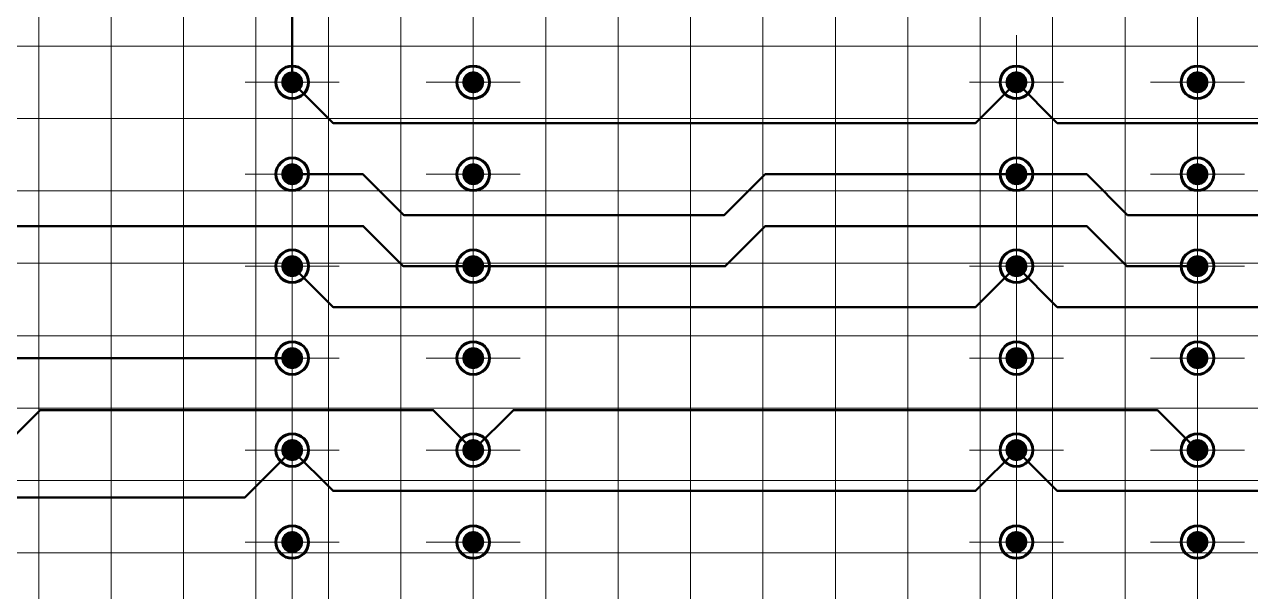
# Model space of a CAD drawing. Extents: x 260 to 1101, y 70 to 664.
# Drawn here: x 933.4 to 1001.1, y 420.7 to 452 of the extents above; entities that cross this region are included whole.
import ezdxf

# ---------------------------------------------------------------- set-up
doc = ezdxf.new("R2010")
doc.units = 0
doc.header["$MEASUREMENT"] = 0
doc.layers.add('PDF _Геометрия', color=7, linetype='CONTINUOUS')
doc.layers.add('PDF _Сплошная заливка', color=7, linetype='CONTINUOUS')

msp = doc.modelspace()

# ---------------------------------------------------------------- hatches: boundary and pattern name
at = {"layer": 'PDF _Сплошная заливка', "true_color": 0xffffff, "transparency": 33554559}
for points in [[(948.224, 449.398), (947.99, 449.351), (947.791, 449.219), (947.659, 449.02), (947.612, 448.786), (948.224, 448.786)], [(947.612, 448.786), (947.659, 448.552), (947.791, 448.354), (947.99, 448.221), (948.224, 448.175), (948.224, 448.786)], [(958.22, 449.398), (957.986, 449.351), (957.788, 449.219), (957.655, 449.02), (957.609, 448.786), (958.22, 448.786)], [(957.609, 448.786), (957.655, 448.552), (957.788, 448.354), (957.986, 448.221), (958.22, 448.175), (958.22, 448.786)], [(988.21, 449.398), (987.976, 449.351), (987.777, 449.219), (987.645, 449.02), (987.598, 448.786), (988.21, 448.786)], [(987.598, 448.786), (987.645, 448.552), (987.777, 448.354), (987.976, 448.221), (988.21, 448.175), (988.21, 448.786)], [(998.206, 449.398), (997.972, 449.351), (997.774, 449.219), (997.641, 449.02), (997.595, 448.786), (998.206, 448.786)], [(997.595, 448.786), (997.641, 448.552), (997.774, 448.354), (997.972, 448.221), (998.206, 448.175), (998.206, 448.786)], [(948.224, 444.318), (947.99, 444.271), (947.791, 444.139), (947.659, 443.94), (947.612, 443.706), (948.224, 443.706)], [(958.22, 444.318), (957.986, 444.271), (957.788, 444.139), (957.655, 443.94), (957.609, 443.706), (958.22, 443.706)], [(988.21, 444.318), (987.976, 444.271), (987.777, 444.139), (987.645, 443.94), (987.598, 443.706), (988.21, 443.706)], [(998.206, 444.318), (997.972, 444.271), (997.774, 444.139), (997.641, 443.94), (997.595, 443.706), (998.206, 443.706)], [(947.612, 443.706), (947.659, 443.472), (947.791, 443.274), (947.99, 443.141), (948.224, 443.095), (948.224, 443.706)], [(957.609, 443.706), (957.655, 443.472), (957.788, 443.274), (957.986, 443.141), (958.22, 443.095), (958.22, 443.706)], [(987.598, 443.706), (987.645, 443.472), (987.777, 443.274), (987.976, 443.141), (988.21, 443.095), (988.21, 443.706)], [(997.595, 443.706), (997.641, 443.472), (997.774, 443.274), (997.972, 443.141), (998.206, 443.095), (998.206, 443.706)], [(948.224, 439.238), (947.99, 439.191), (947.791, 439.059), (947.659, 438.86), (947.612, 438.626), (948.224, 438.626)], [(947.612, 438.626), (947.659, 438.392), (947.791, 438.194), (947.99, 438.061), (948.224, 438.015), (948.224, 438.626)], [(958.22, 439.238), (957.986, 439.191), (957.788, 439.059), (957.655, 438.86), (957.609, 438.626), (958.22, 438.626)], [(957.609, 438.626), (957.655, 438.392), (957.788, 438.194), (957.986, 438.061), (958.22, 438.015), (958.22, 438.626)], [(988.21, 439.238), (987.976, 439.191), (987.777, 439.059), (987.645, 438.86), (987.598, 438.626), (988.21, 438.626)], [(987.598, 438.626), (987.645, 438.392), (987.777, 438.194), (987.976, 438.061), (988.21, 438.015), (988.21, 438.626)], [(998.206, 439.238), (997.972, 439.191), (997.774, 439.059), (997.641, 438.86), (997.595, 438.626), (998.206, 438.626)], [(997.595, 438.626), (997.641, 438.392), (997.774, 438.194), (997.972, 438.061), (998.206, 438.015), (998.206, 438.626)], [(948.224, 434.158), (947.99, 434.111), (947.791, 433.979), (947.659, 433.78), (947.612, 433.546), (948.224, 433.546)], [(958.22, 434.158), (957.986, 434.111), (957.788, 433.979), (957.655, 433.78), (957.609, 433.546), (958.22, 433.546)], [(988.21, 434.158), (987.976, 434.111), (987.777, 433.979), (987.645, 433.78), (987.598, 433.546), (988.21, 433.546)], [(998.206, 434.158), (997.972, 434.111), (997.774, 433.979), (997.641, 433.78), (997.595, 433.546), (998.206, 433.546)], [(947.612, 433.546), (947.659, 433.312), (947.791, 433.114), (947.99, 432.981), (948.224, 432.935), (948.224, 433.546)], [(957.609, 433.546), (957.655, 433.312), (957.788, 433.114), (957.986, 432.981), (958.22, 432.935), (958.22, 433.546)], [(987.598, 433.546), (987.645, 433.312), (987.777, 433.114), (987.976, 432.981), (988.21, 432.935), (988.21, 433.546)], [(997.595, 433.546), (997.641, 433.312), (997.774, 433.114), (997.972, 432.981), (998.206, 432.935), (998.206, 433.546)], [(948.224, 429.078), (947.99, 429.031), (947.791, 428.899), (947.659, 428.7), (947.612, 428.466), (948.224, 428.466)], [(958.22, 429.078), (957.986, 429.031), (957.788, 428.899), (957.655, 428.7), (957.609, 428.466), (958.22, 428.466)], [(988.21, 429.078), (987.976, 429.031), (987.777, 428.899), (987.645, 428.7), (987.598, 428.466), (988.21, 428.466)], [(998.206, 429.078), (997.972, 429.031), (997.774, 428.899), (997.641, 428.7), (997.595, 428.466), (998.206, 428.466)], [(947.612, 428.466), (947.659, 428.232), (947.791, 428.034), (947.99, 427.901), (948.224, 427.855), (948.224, 428.466)], [(957.609, 428.466), (957.655, 428.232), (957.788, 428.034), (957.986, 427.901), (958.22, 427.855), (958.22, 428.466)], [(987.598, 428.466), (987.645, 428.232), (987.777, 428.034), (987.976, 427.901), (988.21, 427.855), (988.21, 428.466)], [(997.595, 428.466), (997.641, 428.232), (997.774, 428.034), (997.972, 427.901), (998.206, 427.855), (998.206, 428.466)], [(948.224, 423.998), (947.99, 423.951), (947.791, 423.819), (947.659, 423.62), (947.612, 423.386), (948.224, 423.386)], [(958.22, 423.998), (957.986, 423.951), (957.788, 423.819), (957.655, 423.62), (957.609, 423.386), (958.22, 423.386)], [(988.21, 423.998), (987.976, 423.951), (987.777, 423.819), (987.645, 423.62), (987.598, 423.386), (988.21, 423.386)], [(998.206, 423.998), (997.972, 423.951), (997.774, 423.819), (997.641, 423.62), (997.595, 423.386), (998.206, 423.386)], [(947.612, 423.386), (947.659, 423.152), (947.791, 422.954), (947.99, 422.821), (948.224, 422.775), (948.224, 423.386)], [(957.609, 423.386), (957.655, 423.152), (957.788, 422.954), (957.986, 422.821), (958.22, 422.775), (958.22, 423.386)], [(987.598, 423.386), (987.645, 423.152), (987.777, 422.954), (987.976, 422.821), (988.21, 422.775), (988.21, 423.386)], [(997.595, 423.386), (997.641, 423.152), (997.774, 422.954), (997.972, 422.821), (998.206, 422.775), (998.206, 423.386)]]:
    msp.add_hatch(color=7, dxfattribs=at).paths.add_polyline_path(points)
at = {"layer": 'PDF _Сплошная заливка', "transparency": 33554559}
for points in [[(948.224, 448.786), (948.835, 448.786), (948.789, 449.02), (948.656, 449.219), (948.458, 449.351), (948.224, 449.398)], [(948.224, 448.786), (948.224, 448.175), (948.458, 448.221), (948.656, 448.354), (948.789, 448.552), (948.835, 448.786)], [(958.22, 448.786), (958.832, 448.786), (958.785, 449.02), (958.653, 449.219), (958.454, 449.351), (958.22, 449.398)], [(958.22, 448.786), (958.22, 448.175), (958.454, 448.221), (958.653, 448.354), (958.785, 448.552), (958.832, 448.786)], [(988.21, 448.786), (988.821, 448.786), (988.775, 449.02), (988.642, 449.219), (988.443, 449.351), (988.21, 449.398)], [(988.21, 448.786), (988.21, 448.175), (988.443, 448.221), (988.642, 448.354), (988.775, 448.552), (988.821, 448.786)], [(998.206, 448.786), (998.818, 448.786), (998.771, 449.02), (998.639, 449.219), (998.44, 449.351), (998.206, 449.398)], [(998.206, 448.786), (998.206, 448.175), (998.44, 448.221), (998.639, 448.354), (998.771, 448.552), (998.818, 448.786)], [(948.224, 443.706), (948.835, 443.706), (948.789, 443.94), (948.656, 444.139), (948.458, 444.271), (948.224, 444.318)], [(958.22, 443.706), (958.832, 443.706), (958.785, 443.94), (958.653, 444.139), (958.454, 444.271), (958.22, 444.318)], [(988.21, 443.706), (988.821, 443.706), (988.775, 443.94), (988.642, 444.139), (988.443, 444.271), (988.21, 444.318)], [(998.206, 443.706), (998.818, 443.706), (998.771, 443.94), (998.639, 444.139), (998.44, 444.271), (998.206, 444.318)], [(948.224, 443.706), (948.224, 443.095), (948.458, 443.141), (948.656, 443.274), (948.789, 443.472), (948.835, 443.706)], [(958.22, 443.706), (958.22, 443.095), (958.454, 443.141), (958.653, 443.274), (958.785, 443.472), (958.832, 443.706)], [(988.21, 443.706), (988.21, 443.095), (988.443, 443.141), (988.642, 443.274), (988.775, 443.472), (988.821, 443.706)], [(998.206, 443.706), (998.206, 443.095), (998.44, 443.141), (998.639, 443.274), (998.771, 443.472), (998.818, 443.706)], [(948.224, 438.626), (948.835, 438.626), (948.789, 438.86), (948.656, 439.059), (948.458, 439.191), (948.224, 439.238)], [(948.224, 438.626), (948.224, 438.015), (948.458, 438.061), (948.656, 438.194), (948.789, 438.392), (948.835, 438.626)], [(958.22, 438.626), (958.832, 438.626), (958.785, 438.86), (958.653, 439.059), (958.454, 439.191), (958.22, 439.238)], [(958.22, 438.626), (958.22, 438.015), (958.454, 438.061), (958.653, 438.194), (958.785, 438.392), (958.832, 438.626)], [(988.21, 438.626), (988.821, 438.626), (988.775, 438.86), (988.642, 439.059), (988.443, 439.191), (988.21, 439.238)], [(988.21, 438.626), (988.21, 438.015), (988.443, 438.061), (988.642, 438.194), (988.775, 438.392), (988.821, 438.626)], [(998.206, 438.626), (998.818, 438.626), (998.771, 438.86), (998.639, 439.059), (998.44, 439.191), (998.206, 439.238)], [(998.206, 438.626), (998.206, 438.015), (998.44, 438.061), (998.639, 438.194), (998.771, 438.392), (998.818, 438.626)], [(948.224, 433.546), (948.835, 433.546), (948.789, 433.78), (948.656, 433.979), (948.458, 434.111), (948.224, 434.158)], [(958.22, 433.546), (958.832, 433.546), (958.785, 433.78), (958.653, 433.979), (958.454, 434.111), (958.22, 434.158)], [(988.21, 433.546), (988.821, 433.546), (988.775, 433.78), (988.642, 433.979), (988.443, 434.111), (988.21, 434.158)], [(998.206, 433.546), (998.818, 433.546), (998.771, 433.78), (998.639, 433.979), (998.44, 434.111), (998.206, 434.158)], [(948.224, 433.546), (948.224, 432.935), (948.458, 432.981), (948.656, 433.114), (948.789, 433.312), (948.835, 433.546)], [(958.22, 433.546), (958.22, 432.935), (958.454, 432.981), (958.653, 433.114), (958.785, 433.312), (958.832, 433.546)], [(988.21, 433.546), (988.21, 432.935), (988.443, 432.981), (988.642, 433.114), (988.775, 433.312), (988.821, 433.546)], [(998.206, 433.546), (998.206, 432.935), (998.44, 432.981), (998.639, 433.114), (998.771, 433.312), (998.818, 433.546)], [(948.224, 428.466), (948.835, 428.466), (948.789, 428.7), (948.656, 428.899), (948.458, 429.031), (948.224, 429.078)], [(958.22, 428.466), (958.832, 428.466), (958.785, 428.7), (958.653, 428.899), (958.454, 429.031), (958.22, 429.078)], [(988.21, 428.466), (988.821, 428.466), (988.775, 428.7), (988.642, 428.899), (988.443, 429.031), (988.21, 429.078)], [(998.206, 428.466), (998.818, 428.466), (998.771, 428.7), (998.639, 428.899), (998.44, 429.031), (998.206, 429.078)], [(948.224, 428.466), (948.224, 427.855), (948.458, 427.901), (948.656, 428.034), (948.789, 428.232), (948.835, 428.466)], [(958.22, 428.466), (958.22, 427.855), (958.454, 427.901), (958.653, 428.034), (958.785, 428.232), (958.832, 428.466)], [(988.21, 428.466), (988.21, 427.855), (988.443, 427.901), (988.642, 428.034), (988.775, 428.232), (988.821, 428.466)], [(998.206, 428.466), (998.206, 427.855), (998.44, 427.901), (998.639, 428.034), (998.771, 428.232), (998.818, 428.466)], [(948.224, 423.386), (948.835, 423.386), (948.789, 423.62), (948.656, 423.819), (948.458, 423.951), (948.224, 423.998)], [(958.22, 423.386), (958.832, 423.386), (958.785, 423.62), (958.653, 423.819), (958.454, 423.951), (958.22, 423.998)], [(988.21, 423.386), (988.821, 423.386), (988.775, 423.62), (988.642, 423.819), (988.443, 423.951), (988.21, 423.998)], [(998.206, 423.386), (998.818, 423.386), (998.771, 423.62), (998.639, 423.819), (998.44, 423.951), (998.206, 423.998)], [(948.224, 423.386), (948.224, 422.775), (948.458, 422.821), (948.656, 422.954), (948.789, 423.152), (948.835, 423.386)], [(958.22, 423.386), (958.22, 422.775), (958.454, 422.821), (958.653, 422.954), (958.785, 423.152), (958.832, 423.386)], [(988.21, 423.386), (988.21, 422.775), (988.443, 422.821), (988.642, 422.954), (988.775, 423.152), (988.821, 423.386)], [(998.206, 423.386), (998.206, 422.775), (998.44, 422.821), (998.639, 422.954), (998.771, 423.152), (998.818, 423.386)]]:
    msp.add_hatch(color=256, dxfattribs=at).paths.add_polyline_path(points)

# ---------------------------------------------------------------- linework, layer by layer
at = {"layer": 'PDF _Геометрия', "lineweight": 18}
for points in [[(934.228, 381.546), (934.228, 382.786), (934.228, 592.786)], [(938.227, 382.786), (938.227, 592.786)], [(942.226, 381.546), (942.226, 382.786), (942.226, 592.786)], [(946.224, 382.786), (946.224, 592.786)], [(950.223, 381.546), (950.223, 382.786), (950.223, 592.786)], [(954.222, 382.786), (954.222, 592.786)], [(958.22, 381.546), (958.22, 382.786), (958.22, 592.786)], [(962.219, 382.786), (962.219, 592.786)], [(966.217, 381.546), (966.217, 382.786), (966.217, 592.786)], [(970.216, 382.786), (970.216, 592.786)], [(974.215, 381.546), (974.215, 382.786), (974.215, 592.786)], [(978.213, 382.786), (978.213, 592.786)], [(982.212, 381.546), (982.212, 382.786), (982.212, 592.786)], [(986.21, 382.786), (986.21, 592.786)], [(990.209, 381.546), (990.209, 382.786), (990.209, 592.786)], [(994.208, 382.786), (994.208, 592.786)], [(998.206, 381.546), (998.206, 382.786), (998.206, 592.786)], [(948.224, 446.186), (948.224, 451.386)], [(958.22, 446.186), (958.22, 451.386)], [(988.21, 446.186), (988.21, 451.386)], [(998.206, 446.186), (998.206, 451.386)], [(730.3, 450.786), (1050.188, 450.786), (1051.427, 450.786)], [(945.624, 448.786), (950.823, 448.786)], [(955.621, 448.786), (960.819, 448.786)], [(985.61, 448.786), (990.809, 448.786)], [(995.607, 448.786), (1000.805, 448.786)], [(730.3, 446.786), (1050.188, 446.786)], [(948.224, 441.106), (948.224, 446.306)], [(958.22, 441.106), (958.22, 446.306)], [(988.21, 441.106), (988.21, 446.306)], [(998.206, 441.106), (998.206, 446.306)], [(945.624, 443.706), (950.823, 443.706)], [(955.621, 443.706), (960.819, 443.706)], [(985.61, 443.706), (990.809, 443.706)], [(995.607, 443.706), (1000.805, 443.706)], [(730.3, 442.786), (1050.188, 442.786), (1051.427, 442.786)], [(948.224, 436.026), (948.224, 441.226)], [(958.22, 436.026), (958.22, 441.226)], [(988.21, 436.026), (988.21, 441.226)], [(998.206, 436.026), (998.206, 441.226)], [(730.3, 438.786), (1050.188, 438.786)], [(945.624, 438.626), (950.823, 438.626)], [(955.621, 438.626), (960.819, 438.626)], [(985.61, 438.626), (990.809, 438.626)], [(995.607, 438.626), (1000.805, 438.626)], [(948.224, 430.946), (948.224, 436.146)], [(958.22, 430.946), (958.22, 436.146)], [(988.21, 430.946), (988.21, 436.146)], [(998.206, 430.946), (998.206, 436.146)], [(730.3, 434.786), (1050.188, 434.786), (1051.427, 434.786)], [(945.624, 433.546), (950.823, 433.546)], [(955.621, 433.546), (960.819, 433.546)], [(985.61, 433.546), (990.809, 433.546)], [(995.607, 433.546), (1000.805, 433.546)], [(730.3, 430.786), (1050.188, 430.786)], [(948.224, 425.866), (948.224, 431.066)], [(958.22, 425.866), (958.22, 431.066)], [(988.21, 425.866), (988.21, 431.066)], [(998.206, 425.866), (998.206, 431.066)], [(945.624, 428.466), (950.823, 428.466)], [(955.621, 428.466), (960.819, 428.466)], [(985.61, 428.466), (990.809, 428.466)], [(995.607, 428.466), (1000.805, 428.466)], [(730.3, 426.786), (1050.188, 426.786), (1051.427, 426.786)], [(948.224, 420.786), (948.224, 425.986)], [(958.22, 420.786), (958.22, 425.986)], [(988.21, 420.786), (988.21, 425.986)], [(998.206, 420.786), (998.206, 425.986)], [(945.624, 423.386), (950.823, 423.386)], [(955.621, 423.386), (960.819, 423.386)], [(985.61, 423.386), (990.809, 423.386)], [(995.607, 423.386), (1000.805, 423.386)], [(730.3, 422.786), (1050.188, 422.786)], [(948.224, 415.706), (948.224, 420.906)], [(958.22, 415.706), (958.22, 420.906)], [(988.21, 415.706), (988.21, 420.906)], [(998.206, 415.706), (998.206, 420.906)]]:
    msp.add_lwpolyline(points, dxfattribs=at)
at = {"layer": 'PDF _Геометрия', "lineweight": 50}
for points in [[(848.021, 483.716), (848.021, 484.427), (850.002, 486.408), (852.338, 486.408), (864.17, 474.572), (870.163, 474.572), (873.87, 470.863), (907.894, 470.863), (909.265, 469.492), (909.265, 461.922), (910.788, 460.398), (941.054, 460.398), (948.224, 453.227), (948.224, 448.786), (950.479, 446.53), (985.954, 446.53), (988.21, 448.786), (990.465, 446.53), (1025.94, 446.53), (1028.196, 448.786)], [(901.241, 461.16), (903.374, 459.027), (913.632, 459.027), (914.8, 457.858), (914.8, 442.062), (918.234, 438.626), (920.447, 440.84), (952.146, 440.84), (954.359, 438.626), (958.22, 438.626), (972.133, 438.626), (974.346, 440.84), (992.091, 440.84), (994.304, 438.626), (998.206, 438.626)], [(948.224, 443.706), (952.125, 443.706), (954.381, 441.45), (972.082, 441.45), (974.338, 443.706), (988.21, 443.706), (992.091, 443.706), (994.346, 441.45), (1025.94, 441.45), (1028.196, 443.706)], [(948.224, 438.626), (950.479, 436.37), (985.954, 436.37), (988.21, 438.626), (990.465, 436.37), (1025.94, 436.37), (1028.196, 438.626)], [(768.286, 427.986), (771.589, 431.29), (923.005, 431.29), (925.261, 433.546), (948.224, 433.546)], [(878.248, 408.146), (880.505, 408.146), (898.512, 426.159), (915.928, 426.159), (918.234, 428.466), (932.087, 428.466), (934.301, 430.68), (956.007, 430.68), (958.22, 428.466), (960.433, 430.68), (995.993, 430.68), (998.206, 428.466)], [(902.968, 421.079), (919.523, 421.079), (924.296, 425.854), (945.612, 425.854), (948.224, 428.466), (950.479, 426.21), (985.954, 426.21), (988.21, 428.466), (990.465, 426.21), (1025.94, 426.21), (1028.196, 428.466)]]:
    msp.add_lwpolyline(points, dxfattribs=at)
at = {"layer": 'PDF _Геометрия', "lineweight": 60}
for centre in [(948.224, 448.786), (958.22, 448.786), (988.209, 448.786), (998.206, 448.786), (948.224, 443.706), (958.22, 443.706), (988.209, 443.706), (998.206, 443.706), (948.224, 438.626), (958.22, 438.626), (988.209, 438.626), (998.206, 438.626), (948.224, 433.546), (958.22, 433.546), (988.209, 433.546), (998.206, 433.546), (948.224, 428.466), (958.22, 428.466), (988.209, 428.466), (998.206, 428.466), (948.224, 423.386), (958.22, 423.386), (988.209, 423.386), (998.206, 423.386)]:
    msp.add_circle(centre, 0.9, dxfattribs=at)

doc.saveas('drawing.dxf')
